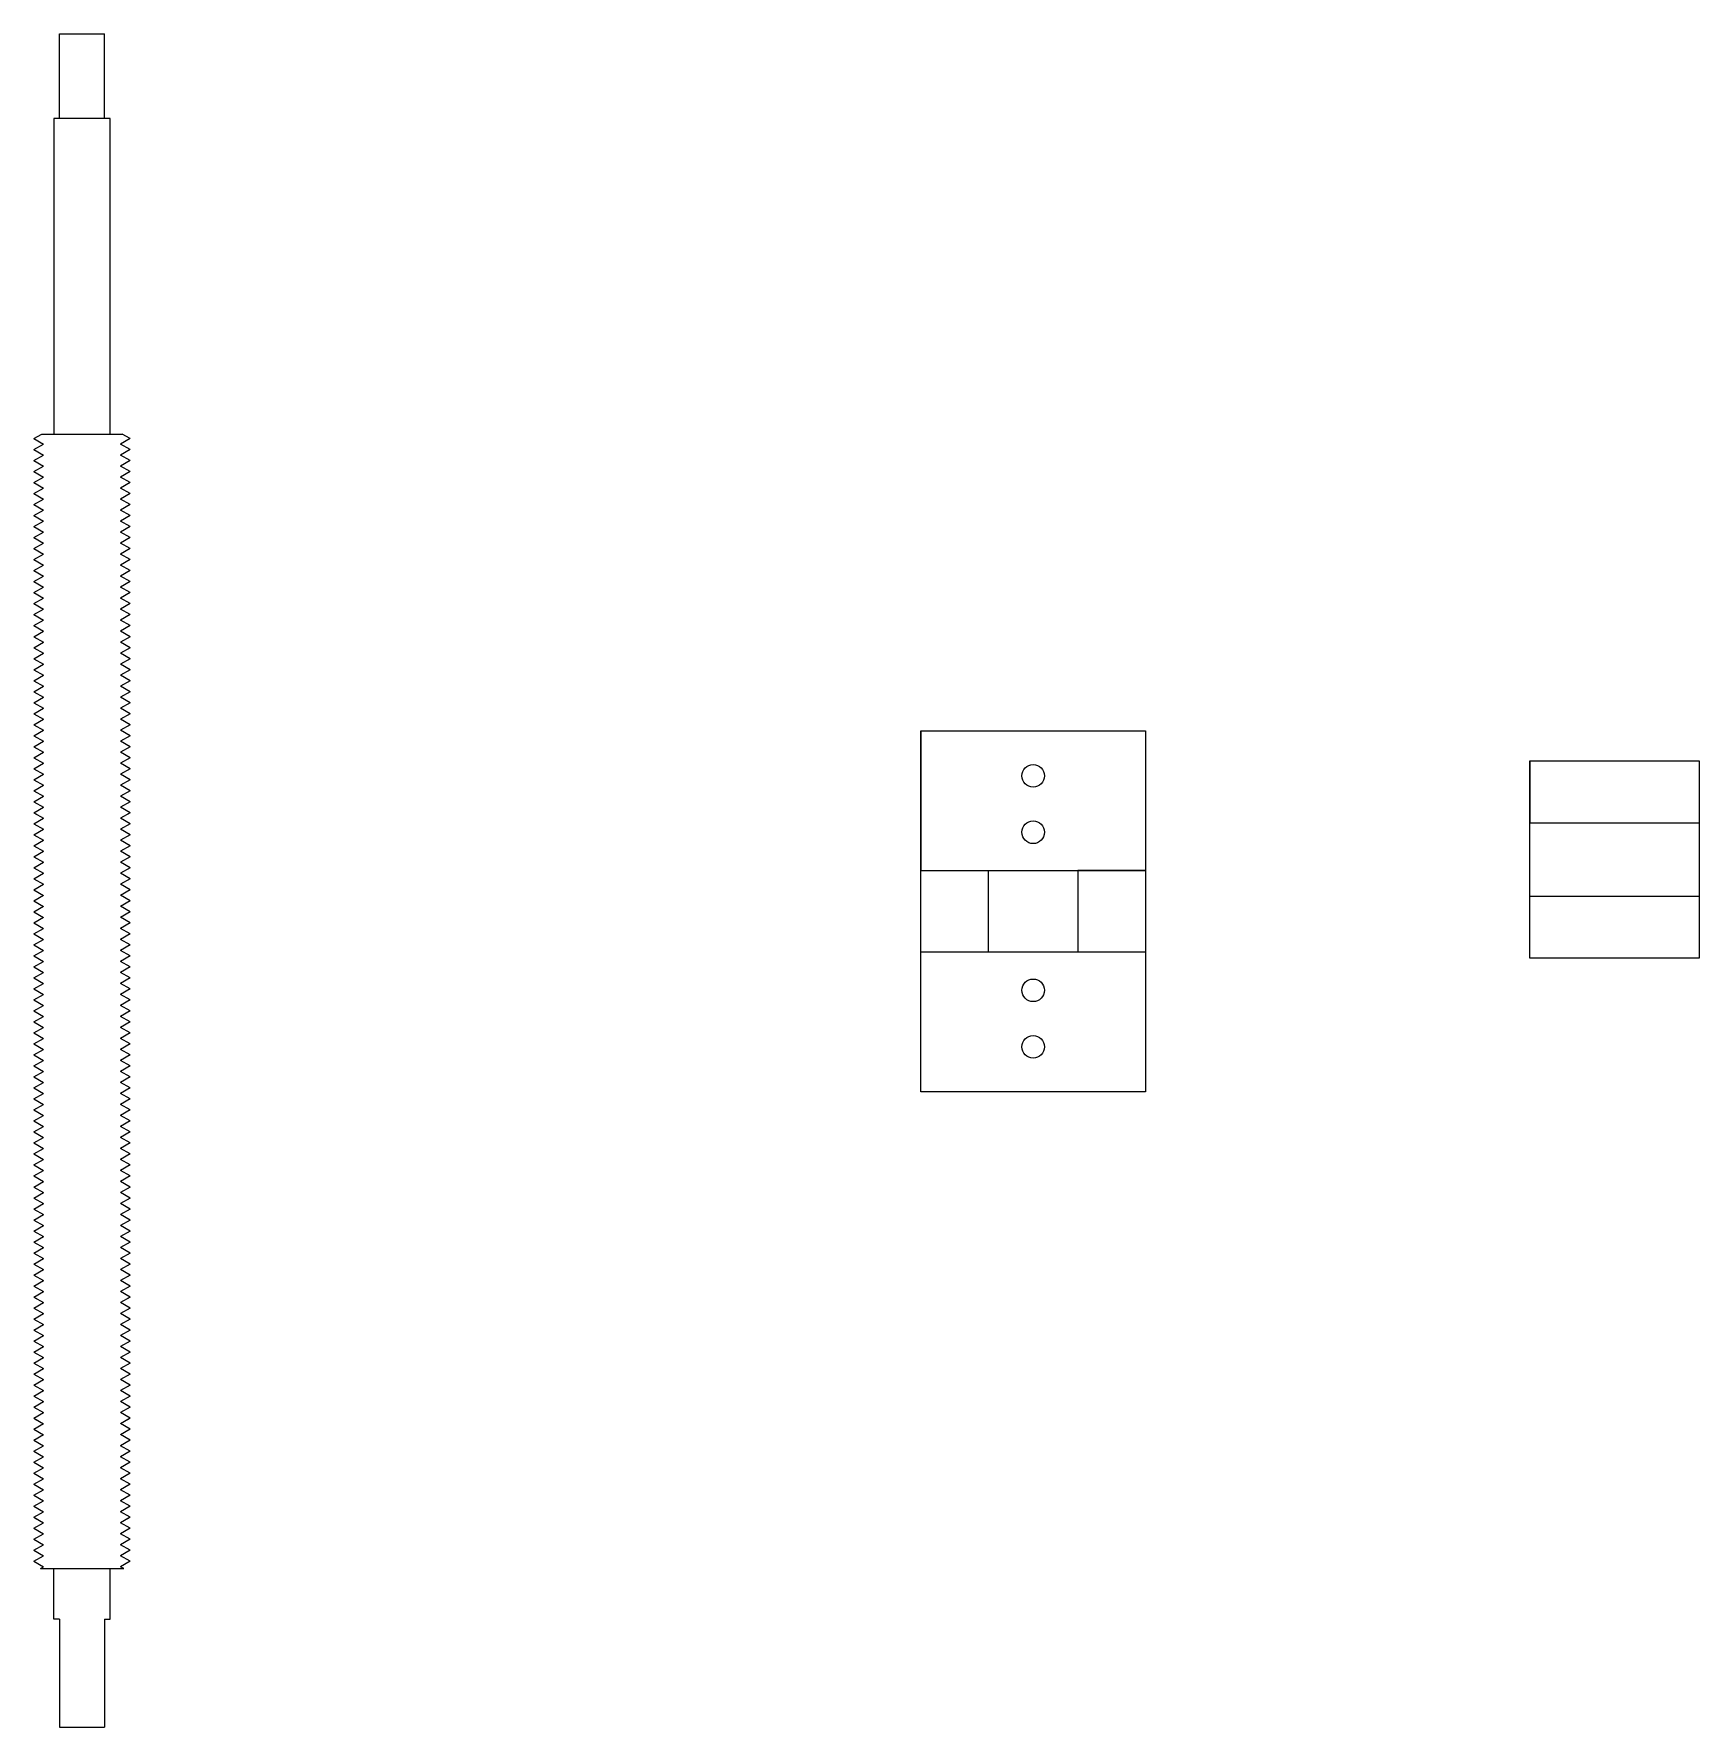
# Model space of a CAD drawing. Header units: centimetres. Extents: x 6534 to 31506, y 42826 to 109107.
# Drawn here: x 20282.5 to 20577.6, y 44797.2 to 45097.2 of the extents above; entities that cross this region are included whole.
import ezdxf

# ---------------------------------------------------------------- set-up
doc = ezdxf.new("R2010")
doc.units = ezdxf.units.CM
doc.header["$LTSCALE"] = 0.5

msp = doc.modelspace()

# ---------------------------------------------------------------- linework, layer by layer
at = {"color": 3}
for p, q in [((20287.049, 45097.238), (20295.049, 45097.238)), ((20287.049, 45082.238), (20287.049, 45097.238)), ((20295.049, 45082.238), (20295.049, 45097.238)), ((20286.049, 45082.238), (20286.049, 45026.338)), ((20296.049, 45082.238), (20286.049, 45082.238)), ((20296.049, 45026.338), (20296.049, 45082.238)), ((20282.524, 45025.538), (20283.91, 45026.338)), ((20282.524, 45025.538), (20284.216, 45024.561)), ((20282.524, 45023.588), (20284.216, 45024.565)), ((20283.91, 45026.338), (20298.189, 45026.338)), ((20299.574, 45025.538), (20297.882, 45024.561)), ((20299.574, 45023.588), (20297.882, 45024.565)), ((20299.574, 45025.538), (20298.189, 45026.338)), ((20282.524, 45023.588), (20284.216, 45022.611)), ((20282.524, 45021.638), (20284.216, 45022.615)), ((20282.524, 45021.638), (20284.216, 45020.661)), ((20299.574, 45023.588), (20297.882, 45022.611)), ((20299.574, 45021.638), (20297.882, 45022.615)), ((20299.574, 45021.638), (20297.882, 45020.661)), ((20282.524, 45019.688), (20284.216, 45020.665)), ((20282.524, 45019.688), (20284.216, 45018.711)), ((20282.524, 45017.738), (20284.216, 45018.715)), ((20299.574, 45019.688), (20297.882, 45020.665)), ((20299.574, 45019.688), (20297.882, 45018.711)), ((20299.574, 45017.738), (20297.882, 45018.715)), ((20282.524, 45017.738), (20284.216, 45016.761)), ((20282.524, 45015.788), (20284.216, 45016.765)), ((20282.524, 45015.788), (20284.216, 45014.811)), ((20299.574, 45017.738), (20297.882, 45016.761)), ((20299.574, 45015.788), (20297.882, 45016.765)), ((20299.574, 45015.788), (20297.882, 45014.811)), ((20282.524, 45013.838), (20284.216, 45014.815)), ((20282.524, 45013.838), (20284.216, 45012.861)), ((20282.524, 45011.888), (20284.216, 45012.865)), ((20299.574, 45013.838), (20297.882, 45014.815)), ((20299.574, 45013.838), (20297.882, 45012.861)), ((20299.574, 45011.888), (20297.882, 45012.865)), ((20282.524, 45011.888), (20284.216, 45010.911)), ((20282.524, 45009.938), (20284.216, 45010.915)), ((20282.524, 45009.938), (20284.216, 45008.961)), ((20299.574, 45011.888), (20297.882, 45010.911)), ((20299.574, 45009.938), (20297.882, 45010.915)), ((20299.574, 45009.938), (20297.882, 45008.961)), ((20282.524, 45007.988), (20284.216, 45008.965)), ((20282.524, 45007.988), (20284.216, 45007.011)), ((20282.524, 45006.038), (20284.216, 45007.015)), ((20282.524, 45006.038), (20284.216, 45005.061)), ((20299.574, 45007.988), (20297.882, 45008.965)), ((20299.574, 45007.988), (20297.882, 45007.011)), ((20299.574, 45006.038), (20297.882, 45007.015)), ((20299.574, 45006.038), (20297.882, 45005.061)), ((20282.524, 45004.088), (20284.216, 45005.065)), ((20282.524, 45004.088), (20284.216, 45003.111)), ((20282.524, 45002.138), (20284.216, 45003.115)), ((20299.574, 45004.088), (20297.882, 45005.065)), ((20299.574, 45004.088), (20297.882, 45003.111)), ((20299.574, 45002.138), (20297.882, 45003.115)), ((20282.524, 45002.138), (20284.216, 45001.161)), ((20282.524, 45000.188), (20284.216, 45001.165)), ((20282.524, 45000.188), (20284.216, 44999.211)), ((20299.574, 45002.138), (20297.882, 45001.161)), ((20299.574, 45000.188), (20297.882, 45001.165)), ((20299.574, 45000.188), (20297.882, 44999.211)), ((20282.524, 44998.238), (20284.216, 44999.215)), ((20282.524, 44998.238), (20284.216, 44997.261)), ((20282.524, 44996.288), (20284.216, 44997.265)), ((20299.574, 44998.238), (20297.882, 44999.215)), ((20299.574, 44998.238), (20297.882, 44997.261)), ((20299.574, 44996.288), (20297.882, 44997.265)), ((20282.524, 44996.288), (20284.216, 44995.311)), ((20282.524, 44994.338), (20284.216, 44995.315)), ((20282.524, 44994.338), (20284.216, 44993.361)), ((20299.574, 44996.288), (20297.882, 44995.311)), ((20299.574, 44994.338), (20297.882, 44995.315)), ((20299.574, 44994.338), (20297.882, 44993.361)), ((20282.524, 44992.388), (20284.216, 44993.365)), ((20282.524, 44992.388), (20284.216, 44991.411)), ((20282.524, 44990.438), (20284.216, 44991.415)), ((20299.574, 44992.388), (20297.882, 44993.365)), ((20299.574, 44992.388), (20297.882, 44991.411)), ((20299.574, 44990.438), (20297.882, 44991.415)), ((20282.524, 44990.438), (20284.216, 44989.461)), ((20282.524, 44988.488), (20284.216, 44989.465)), ((20282.524, 44988.488), (20284.216, 44987.511)), ((20299.574, 44990.438), (20297.882, 44989.461)), ((20299.574, 44988.488), (20297.882, 44989.465)), ((20299.574, 44988.488), (20297.882, 44987.511)), ((20282.524, 44986.538), (20284.216, 44987.515)), ((20282.524, 44986.538), (20284.216, 44985.561)), ((20282.524, 44984.588), (20284.216, 44985.565)), ((20299.574, 44986.538), (20297.882, 44987.515)), ((20299.574, 44986.538), (20297.882, 44985.561)), ((20299.574, 44984.588), (20297.882, 44985.565)), ((20282.524, 44984.588), (20284.216, 44983.611)), ((20282.524, 44982.638), (20284.216, 44983.615)), ((20282.524, 44982.638), (20284.216, 44981.661)), ((20299.574, 44984.588), (20297.882, 44983.611)), ((20299.574, 44982.638), (20297.882, 44983.615)), ((20299.574, 44982.638), (20297.882, 44981.661)), ((20282.524, 44980.688), (20284.216, 44981.665)), ((20282.524, 44980.688), (20284.216, 44979.711)), ((20282.524, 44978.738), (20284.216, 44979.715)), ((20299.574, 44980.688), (20297.882, 44981.665)), ((20299.574, 44980.688), (20297.882, 44979.711)), ((20299.574, 44978.738), (20297.882, 44979.715)), ((20282.524, 44978.738), (20284.216, 44977.761)), ((20282.524, 44976.788), (20284.216, 44977.765)), ((20282.524, 44976.788), (20284.216, 44975.811)), ((20299.574, 44978.738), (20297.882, 44977.761)), ((20299.574, 44976.788), (20297.882, 44977.765)), ((20299.574, 44976.788), (20297.882, 44975.811)), ((20282.524, 44974.838), (20284.216, 44975.815)), ((20282.524, 44974.838), (20284.216, 44973.861)), ((20282.524, 44972.888), (20284.216, 44973.865)), ((20299.574, 44974.838), (20297.882, 44975.815)), ((20299.574, 44974.838), (20297.882, 44973.861)), ((20299.574, 44972.888), (20297.882, 44973.865)), ((20282.524, 44972.888), (20284.216, 44971.911)), ((20282.524, 44970.938), (20284.216, 44971.915)), ((20282.524, 44970.938), (20284.216, 44969.961)), ((20299.574, 44972.888), (20297.882, 44971.911)), ((20299.574, 44970.938), (20297.882, 44971.915)), ((20299.574, 44970.938), (20297.882, 44969.961)), ((20282.524, 44968.988), (20284.216, 44969.965)), ((20282.524, 44968.988), (20284.216, 44968.011)), ((20282.524, 44967.038), (20284.216, 44968.015)), ((20282.524, 44967.038), (20284.216, 44966.061)), ((20299.574, 44968.988), (20297.882, 44969.965)), ((20299.574, 44968.988), (20297.882, 44968.011)), ((20299.574, 44967.038), (20297.882, 44968.015)), ((20299.574, 44967.038), (20297.882, 44966.061)), ((20282.527, 44965.086), (20284.219, 44966.063)), ((20282.527, 44965.086), (20284.219, 44964.109)), ((20282.527, 44963.136), (20284.219, 44964.113)), ((20299.571, 44965.086), (20297.879, 44966.063)), ((20299.571, 44965.086), (20297.879, 44964.109)), ((20299.571, 44963.136), (20297.879, 44964.113)), ((20282.527, 44963.136), (20284.219, 44962.159)), ((20282.527, 44961.186), (20284.219, 44962.163)), ((20282.527, 44961.186), (20284.219, 44960.209)), ((20299.571, 44963.136), (20297.879, 44962.159)), ((20299.571, 44961.186), (20297.879, 44962.163)), ((20299.571, 44961.186), (20297.879, 44960.209)), ((20282.527, 44959.236), (20284.219, 44960.213)), ((20282.527, 44959.236), (20283.004, 44958.961)), ((20282.527, 44959.236), (20284.219, 44958.259)), ((20282.527, 44957.286), (20284.219, 44958.263)), ((20299.571, 44959.236), (20297.879, 44960.213)), ((20299.577, 44959.236), (20297.885, 44958.259)), ((20299.577, 44957.286), (20297.885, 44958.263)), ((20299.571, 44959.236), (20299.095, 44958.961)), ((20282.527, 44957.286), (20284.219, 44956.309)), ((20282.527, 44955.336), (20284.219, 44956.313)), ((20282.527, 44955.336), (20284.219, 44954.359)), ((20299.577, 44957.286), (20297.885, 44956.309)), ((20299.577, 44955.336), (20297.885, 44956.313)), ((20299.577, 44955.336), (20297.885, 44954.359)), ((20282.527, 44953.386), (20284.219, 44954.363)), ((20282.527, 44953.386), (20284.219, 44952.409)), ((20282.527, 44951.436), (20284.219, 44952.413)), ((20299.577, 44953.386), (20297.885, 44954.363)), ((20299.577, 44953.386), (20297.885, 44952.409)), ((20299.577, 44951.436), (20297.885, 44952.413)), ((20282.527, 44951.436), (20284.219, 44950.459)), ((20282.527, 44949.486), (20284.219, 44950.463)), ((20282.527, 44949.486), (20284.219, 44948.509)), ((20299.577, 44951.436), (20297.885, 44950.459)), ((20299.577, 44949.486), (20297.885, 44950.463)), ((20299.577, 44949.486), (20297.885, 44948.509)), ((20282.527, 44947.536), (20284.219, 44948.513)), ((20282.527, 44947.536), (20284.219, 44946.559)), ((20282.527, 44945.586), (20284.219, 44946.563)), ((20299.577, 44947.536), (20297.885, 44948.513)), ((20299.577, 44947.536), (20297.885, 44946.559)), ((20299.577, 44945.586), (20297.885, 44946.563)), ((20282.527, 44945.586), (20284.219, 44944.609)), ((20282.527, 44943.636), (20284.219, 44944.613)), ((20282.527, 44943.636), (20284.219, 44942.659)), ((20299.577, 44945.586), (20297.885, 44944.609)), ((20299.577, 44943.636), (20297.885, 44944.613)), ((20299.577, 44943.636), (20297.885, 44942.659)), ((20282.527, 44941.686), (20284.219, 44942.663)), ((20282.527, 44941.686), (20284.219, 44940.709)), ((20282.527, 44939.736), (20284.219, 44940.713)), ((20299.577, 44941.686), (20297.885, 44942.663)), ((20299.577, 44941.686), (20297.885, 44940.709)), ((20299.577, 44939.736), (20297.885, 44940.713)), ((20282.527, 44939.736), (20284.219, 44938.759)), ((20282.527, 44937.786), (20284.219, 44938.763)), ((20282.527, 44937.786), (20284.219, 44936.809)), ((20299.577, 44939.736), (20297.885, 44938.759)), ((20299.577, 44937.786), (20297.885, 44938.763)), ((20299.577, 44937.786), (20297.885, 44936.809)), ((20282.527, 44935.836), (20284.219, 44936.813)), ((20282.527, 44935.836), (20284.219, 44934.859)), ((20282.529, 44935.834), (20284.221, 44934.857)), ((20282.529, 44933.884), (20284.221, 44934.861)), ((20299.577, 44935.836), (20297.885, 44936.813)), ((20299.577, 44935.836), (20297.885, 44934.859)), ((20299.579, 44935.834), (20297.886, 44934.857)), ((20299.579, 44933.884), (20297.886, 44934.861)), ((20282.529, 44933.884), (20284.221, 44932.907)), ((20282.529, 44931.934), (20284.221, 44932.911)), ((20282.529, 44931.934), (20284.221, 44930.957)), ((20299.579, 44933.884), (20297.886, 44932.907)), ((20299.579, 44931.934), (20297.886, 44932.911)), ((20299.579, 44931.934), (20297.886, 44930.957)), ((20282.529, 44929.984), (20284.221, 44930.961)), ((20282.529, 44929.984), (20284.221, 44929.007)), ((20282.529, 44928.034), (20284.221, 44929.011)), ((20282.529, 44928.034), (20284.221, 44927.057)), ((20299.579, 44929.984), (20297.886, 44930.961)), ((20299.579, 44929.984), (20297.886, 44929.007)), ((20299.579, 44928.034), (20297.886, 44929.011)), ((20299.579, 44928.034), (20297.886, 44927.057)), ((20282.529, 44926.084), (20284.221, 44927.061)), ((20282.529, 44926.084), (20284.221, 44925.107)), ((20282.529, 44924.134), (20284.221, 44925.111)), ((20299.579, 44926.084), (20297.886, 44927.061)), ((20299.579, 44926.084), (20297.886, 44925.107)), ((20299.579, 44924.134), (20297.886, 44925.111)), ((20282.529, 44924.134), (20284.221, 44923.157)), ((20282.529, 44922.184), (20284.221, 44923.161)), ((20282.529, 44922.184), (20284.221, 44921.207)), ((20299.579, 44924.134), (20297.886, 44923.157)), ((20299.579, 44922.184), (20297.886, 44923.161)), ((20299.579, 44922.184), (20297.886, 44921.207)), ((20282.529, 44920.234), (20284.221, 44921.211)), ((20282.529, 44920.234), (20284.221, 44919.257)), ((20282.529, 44918.284), (20284.221, 44919.261)), ((20299.579, 44920.234), (20297.886, 44921.211)), ((20299.579, 44920.234), (20297.886, 44919.257)), ((20299.579, 44918.284), (20297.886, 44919.261)), ((20282.529, 44918.284), (20284.221, 44917.307)), ((20282.529, 44916.334), (20284.221, 44917.311)), ((20282.529, 44916.334), (20284.221, 44915.357)), ((20299.579, 44918.284), (20297.886, 44917.307)), ((20299.579, 44916.334), (20297.886, 44917.311)), ((20299.579, 44916.334), (20297.886, 44915.357)), ((20282.529, 44914.384), (20284.221, 44915.361)), ((20282.529, 44914.384), (20284.221, 44913.407)), ((20282.529, 44912.434), (20284.221, 44913.411)), ((20299.579, 44914.384), (20297.886, 44915.361)), ((20299.579, 44914.384), (20297.886, 44913.407)), ((20299.579, 44912.434), (20297.886, 44913.411)), ((20282.529, 44912.434), (20284.221, 44911.457)), ((20282.529, 44910.484), (20284.221, 44911.461)), ((20282.529, 44910.484), (20284.221, 44909.507)), ((20299.579, 44912.434), (20297.886, 44911.457)), ((20299.579, 44910.484), (20297.886, 44911.461)), ((20299.579, 44910.484), (20297.886, 44909.507)), ((20282.529, 44908.534), (20284.221, 44909.511)), ((20282.529, 44908.534), (20284.221, 44907.557)), ((20282.529, 44906.584), (20284.221, 44907.561)), ((20299.579, 44908.534), (20297.886, 44909.511)), ((20299.579, 44908.534), (20297.886, 44907.557)), ((20299.579, 44906.584), (20297.886, 44907.561)), ((20282.529, 44906.584), (20284.221, 44905.607)), ((20282.529, 44904.634), (20284.221, 44905.611)), ((20282.529, 44904.634), (20284.221, 44903.657)), ((20299.579, 44906.584), (20297.886, 44905.607)), ((20299.579, 44904.634), (20297.886, 44905.611)), ((20299.579, 44904.634), (20297.886, 44903.657)), ((20282.529, 44902.684), (20284.221, 44903.661)), ((20282.529, 44902.684), (20284.221, 44901.707)), ((20282.529, 44900.734), (20284.221, 44901.711)), ((20299.579, 44902.684), (20297.886, 44903.661)), ((20299.579, 44902.684), (20297.886, 44901.707)), ((20299.579, 44900.734), (20297.886, 44901.711)), ((20282.529, 44900.734), (20284.221, 44899.757)), ((20282.529, 44898.784), (20284.221, 44899.761)), ((20282.529, 44898.784), (20284.221, 44897.807)), ((20299.579, 44900.734), (20297.886, 44899.757)), ((20299.579, 44898.784), (20297.886, 44899.761)), ((20299.579, 44898.784), (20297.886, 44897.807)), ((20282.529, 44896.834), (20284.221, 44897.811)), ((20282.529, 44896.834), (20284.221, 44895.857)), ((20282.529, 44894.884), (20284.221, 44895.861)), ((20299.579, 44896.834), (20297.886, 44897.811)), ((20299.579, 44896.834), (20297.886, 44895.857)), ((20299.579, 44894.884), (20297.886, 44895.861)), ((20282.529, 44894.884), (20284.221, 44893.907)), ((20282.529, 44892.934), (20284.221, 44893.911)), ((20282.529, 44892.934), (20284.221, 44891.957)), ((20299.579, 44894.884), (20297.886, 44893.907)), ((20299.579, 44892.934), (20297.886, 44893.911)), ((20299.579, 44892.934), (20297.886, 44891.957)), ((20282.529, 44890.984), (20284.221, 44891.961)), ((20282.529, 44890.984), (20284.221, 44890.007)), ((20282.529, 44889.034), (20284.221, 44890.011)), ((20282.529, 44889.034), (20284.221, 44888.057)), ((20299.579, 44890.984), (20297.886, 44891.961)), ((20299.579, 44890.984), (20297.886, 44890.007)), ((20299.579, 44889.034), (20297.886, 44890.011)), ((20299.579, 44889.034), (20297.886, 44888.057)), ((20282.529, 44887.084), (20284.221, 44888.061)), ((20282.529, 44887.084), (20284.221, 44886.107)), ((20282.529, 44885.134), (20284.221, 44886.111)), ((20299.579, 44887.084), (20297.886, 44888.061)), ((20299.579, 44887.084), (20297.886, 44886.107)), ((20299.579, 44885.134), (20297.886, 44886.111)), ((20282.529, 44885.134), (20284.221, 44884.157)), ((20282.529, 44883.184), (20284.221, 44884.161)), ((20282.529, 44883.184), (20284.221, 44882.207)), ((20299.579, 44885.134), (20297.886, 44884.157)), ((20299.579, 44883.184), (20297.886, 44884.161)), ((20299.579, 44883.184), (20297.886, 44882.207)), ((20282.529, 44881.234), (20284.221, 44882.211)), ((20282.529, 44881.234), (20284.221, 44880.257)), ((20282.532, 44879.282), (20284.224, 44880.259)), ((20299.575, 44879.282), (20297.883, 44880.259)), ((20299.579, 44881.234), (20297.886, 44882.211)), ((20299.579, 44881.234), (20297.886, 44880.257)), ((20282.532, 44879.282), (20284.224, 44878.305)), ((20282.532, 44877.332), (20284.224, 44878.309)), ((20282.532, 44877.332), (20284.224, 44876.355)), ((20299.575, 44879.282), (20297.883, 44878.305)), ((20299.575, 44877.332), (20297.883, 44878.309)), ((20299.575, 44877.332), (20297.883, 44876.355)), ((20282.532, 44875.382), (20284.224, 44876.359)), ((20282.532, 44875.382), (20284.224, 44874.405)), ((20282.532, 44873.432), (20284.224, 44874.409)), ((20299.575, 44875.382), (20297.883, 44876.359)), ((20299.575, 44875.382), (20297.883, 44874.405)), ((20299.575, 44873.432), (20297.883, 44874.409)), ((20282.532, 44873.432), (20283.008, 44873.157)), ((20282.532, 44873.432), (20284.224, 44872.455)), ((20282.532, 44871.482), (20284.224, 44872.459)), ((20282.532, 44871.482), (20284.224, 44870.505)), ((20299.582, 44873.432), (20297.89, 44872.455)), ((20299.582, 44871.482), (20297.89, 44872.459)), ((20299.582, 44871.482), (20297.89, 44870.505)), ((20299.575, 44873.432), (20299.099, 44873.157)), ((20282.532, 44869.532), (20284.224, 44870.509)), ((20282.532, 44869.532), (20284.224, 44868.555)), ((20282.532, 44867.582), (20284.224, 44868.559)), ((20299.582, 44869.532), (20297.89, 44870.509)), ((20299.582, 44869.532), (20297.89, 44868.555)), ((20299.582, 44867.582), (20297.89, 44868.559)), ((20282.532, 44867.582), (20284.224, 44866.605)), ((20282.532, 44865.632), (20284.224, 44866.609)), ((20282.532, 44865.632), (20284.224, 44864.655)), ((20299.582, 44867.582), (20297.89, 44866.605)), ((20299.582, 44865.632), (20297.89, 44866.609)), ((20299.582, 44865.632), (20297.89, 44864.655)), ((20282.532, 44863.682), (20284.224, 44864.659)), ((20282.532, 44863.682), (20284.224, 44862.705)), ((20282.532, 44863.682), (20284.224, 44862.705)), ((20282.532, 44861.732), (20284.224, 44862.709)), ((20299.582, 44863.682), (20297.89, 44864.659)), ((20299.582, 44863.682), (20297.89, 44862.705)), ((20299.582, 44863.682), (20297.89, 44862.705)), ((20299.582, 44861.732), (20297.89, 44862.709)), ((20282.532, 44861.732), (20284.224, 44860.755)), ((20282.532, 44859.782), (20284.224, 44860.759)), ((20282.532, 44859.782), (20284.224, 44858.805)), ((20299.582, 44861.732), (20297.89, 44860.755)), ((20299.582, 44859.782), (20297.89, 44860.759)), ((20299.582, 44859.782), (20297.89, 44858.805)), ((20282.535, 44857.83), (20284.227, 44858.807)), ((20282.535, 44857.83), (20284.227, 44856.853)), ((20282.535, 44855.88), (20284.227, 44856.857)), ((20299.579, 44857.83), (20297.886, 44858.807)), ((20299.579, 44857.83), (20297.886, 44856.853)), ((20299.579, 44855.88), (20297.886, 44856.857)), ((20282.535, 44855.88), (20284.227, 44854.903)), ((20282.535, 44853.93), (20284.227, 44854.907)), ((20282.535, 44853.93), (20284.227, 44852.953)), ((20299.579, 44855.88), (20297.886, 44854.903)), ((20299.579, 44853.93), (20297.886, 44854.907)), ((20299.579, 44853.93), (20297.886, 44852.953)), ((20282.535, 44851.98), (20284.227, 44852.957)), ((20282.535, 44851.98), (20283.011, 44851.705)), ((20282.535, 44851.98), (20284.227, 44851.003)), ((20282.535, 44850.03), (20284.227, 44851.007)), ((20282.535, 44850.03), (20284.227, 44849.053)), ((20299.579, 44851.98), (20297.886, 44852.957)), ((20299.585, 44851.98), (20297.893, 44851.003)), ((20299.585, 44850.03), (20297.893, 44851.007)), ((20299.585, 44850.03), (20297.893, 44849.053)), ((20299.579, 44851.98), (20299.102, 44851.705)), ((20282.535, 44848.08), (20284.227, 44849.057)), ((20282.535, 44848.08), (20284.227, 44847.103)), ((20282.538, 44846.128), (20284.23, 44847.105)), ((20299.582, 44846.128), (20297.89, 44847.105)), ((20299.585, 44848.08), (20297.893, 44849.057)), ((20299.585, 44848.08), (20297.893, 44847.103)), ((20282.538, 44846.128), (20284.23, 44845.151)), ((20282.538, 44844.178), (20284.23, 44845.155)), ((20282.538, 44844.178), (20284.23, 44843.201)), ((20299.582, 44846.128), (20297.89, 44845.151)), ((20299.582, 44844.178), (20297.89, 44845.155)), ((20299.582, 44844.178), (20297.89, 44843.201)), ((20282.538, 44842.228), (20284.23, 44843.205)), ((20282.538, 44842.228), (20284.23, 44841.251)), ((20282.542, 44840.28), (20284.234, 44841.257)), ((20284.2, 44841.238), (20284.23, 44841.255)), ((20299.582, 44842.228), (20297.89, 44843.205)), ((20299.582, 44842.228), (20297.89, 44841.251)), ((20297.92, 44841.238), (20297.89, 44841.255)), ((20299.585, 44840.28), (20297.893, 44841.257)), ((20282.542, 44840.28), (20284.234, 44839.303)), ((20282.542, 44838.33), (20284.234, 44839.307)), ((20282.542, 44838.33), (20284.234, 44837.353)), ((20299.585, 44840.28), (20297.893, 44839.303)), ((20299.585, 44838.33), (20297.893, 44839.307)), ((20299.585, 44838.33), (20297.893, 44837.353)), ((20282.542, 44836.38), (20284.234, 44837.357)), ((20282.542, 44836.38), (20284.234, 44835.403)), ((20282.542, 44834.43), (20284.234, 44835.407)), ((20299.585, 44836.38), (20297.893, 44837.357)), ((20299.585, 44836.38), (20297.893, 44835.403)), ((20299.585, 44834.43), (20297.893, 44835.407)), ((20282.542, 44834.43), (20283.018, 44834.155)), ((20282.542, 44834.43), (20284.234, 44833.453)), ((20282.542, 44832.48), (20284.234, 44833.457)), ((20282.542, 44832.48), (20284.234, 44831.503)), ((20299.592, 44834.43), (20297.9, 44833.453)), ((20299.592, 44832.48), (20297.9, 44833.457)), ((20299.592, 44832.48), (20297.9, 44831.503)), ((20299.585, 44834.43), (20299.109, 44834.155)), ((20282.542, 44830.53), (20284.234, 44831.507)), ((20282.542, 44830.53), (20284.234, 44829.553)), ((20282.545, 44828.578), (20284.237, 44829.555)), ((20299.588, 44828.578), (20297.896, 44829.555)), ((20299.592, 44830.53), (20297.9, 44831.507)), ((20299.592, 44830.53), (20297.9, 44829.553)), ((20282.545, 44828.578), (20284.237, 44827.601)), ((20282.545, 44826.628), (20284.237, 44827.605)), ((20282.545, 44826.628), (20284.237, 44825.651)), ((20299.588, 44828.578), (20297.896, 44827.601)), ((20299.588, 44826.628), (20297.896, 44827.605)), ((20299.588, 44826.628), (20297.896, 44825.651)), ((20283.687, 44825.338), (20284.237, 44825.655)), ((20283.687, 44825.338), (20298.446, 44825.338)), ((20286.049, 44816.338), (20286.049, 44825.338)), ((20296.049, 44816.338), (20296.049, 44825.338)), ((20298.446, 44825.338), (20297.896, 44825.655)), ((20287.049, 44816.338), (20286.049, 44816.338)), ((20287.049, 44816.338), (20287.049, 44797.238)), ((20295.049, 44816.338), (20295.049, 44797.238)), ((20295.049, 44816.338), (20296.049, 44816.338)), ((20287.049, 44797.238), (20295.049, 44797.238))]:
    msp.add_line(p, q, dxfattribs=at)
for p, q in [((20439.684, 44973.782), (20479.484, 44973.782)), ((20439.684, 44909.782), (20439.684, 44973.782)), ((20439.684, 44973.782), (20439.684, 44948.982)), ((20479.484, 44973.782), (20479.484, 44909.782)), ((20479.484, 44973.782), (20479.484, 44948.982)), ((20547.57, 44933.455), (20547.57, 44968.455)), ((20547.57, 44968.455), (20577.57, 44968.455)), ((20547.57, 44968.455), (20547.57, 44957.455)), ((20577.57, 44968.455), (20577.57, 44933.455)), ((20547.57, 44957.455), (20577.57, 44957.455)), ((20439.684, 44948.982), (20479.484, 44948.982)), ((20451.684, 44934.582), (20451.684, 44948.982)), ((20479.484, 44948.982), (20467.484, 44948.982)), ((20467.484, 44948.982), (20467.484, 44934.582)), ((20547.57, 44933.455), (20547.57, 44944.455)), ((20547.57, 44944.455), (20577.57, 44944.455)), ((20439.684, 44909.782), (20439.684, 44934.582)), ((20439.684, 44934.582), (20479.484, 44934.582)), ((20451.684, 44934.582), (20467.484, 44934.582)), ((20577.57, 44933.455), (20547.57, 44933.455)), ((20479.484, 44909.782), (20439.684, 44909.782))]:
    msp.add_line(p, q)
for centre in [(20459.584, 44965.782), (20459.584, 44955.782), (20459.584, 44927.782), (20459.584, 44917.782)]:
    msp.add_circle(centre, 2)

doc.saveas('drawing.dxf')
